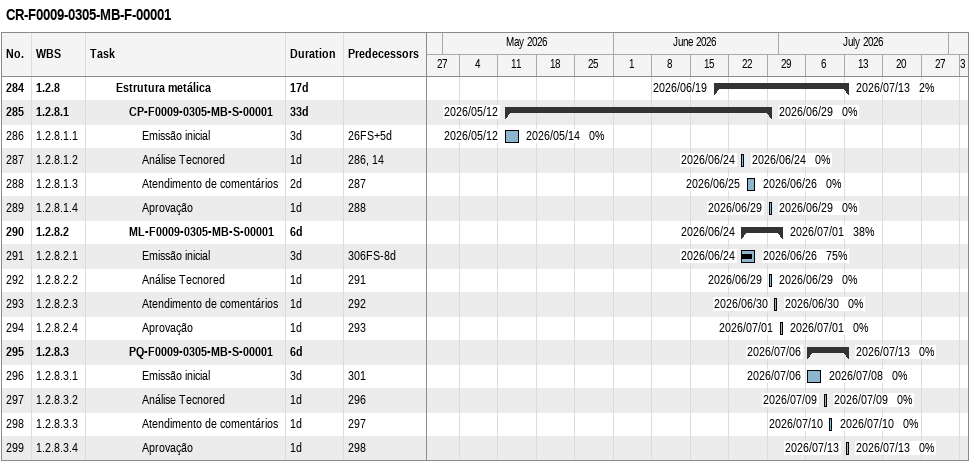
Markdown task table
CR-F0009-0305-MB-F-00001

| ID | WBS | Task | Duration | Start | Finish | Predecessors | % complete |
|---|---|---|---|---|---|---|---|
| 284 | 1.2.8 | **Estrutura metálica** | 17d | 2026-06-19 | 2026-07-13 |  | 2 |
| 285 | 1.2.8.1 | **CP-F0009-0305-MB-S-00001** | 33d | 2026-05-12 | 2026-06-29 |  | 0 |
| 286 | 1.2.8.1.1 | Emissão inicial | 3d | 2026-05-12 | 2026-05-14 | 26FS+5d | 0 |
| 287 | 1.2.8.1.2 | Análise Tecnored | 1d | 2026-06-24 | 2026-06-24 | 286, 14 | 0 |
| 288 | 1.2.8.1.3 | Atendimento de comentários | 2d | 2026-06-25 | 2026-06-26 | 287 | 0 |
| 289 | 1.2.8.1.4 | Aprovação | 1d | 2026-06-29 | 2026-06-29 | 288 | 0 |
| 290 | 1.2.8.2 | **ML-F0009-0305-MB-S-00001** | 6d | 2026-06-24 | 2026-07-01 |  | 38 |
| 291 | 1.2.8.2.1 | Emissão inicial | 3d | 2026-06-24 | 2026-06-26 | 306FS-8d | 75 |
| 292 | 1.2.8.2.2 | Análise Tecnored | 1d | 2026-06-29 | 2026-06-29 | 291 | 0 |
| 293 | 1.2.8.2.3 | Atendimento de comentários | 1d | 2026-06-30 | 2026-06-30 | 292 | 0 |
| 294 | 1.2.8.2.4 | Aprovação | 1d | 2026-07-01 | 2026-07-01 | 293 | 0 |
| 295 | 1.2.8.3 | **PQ-F0009-0305-MB-S-00001** | 6d | 2026-07-06 | 2026-07-13 |  | 0 |
| 296 | 1.2.8.3.1 | Emissão inicial | 3d | 2026-07-06 | 2026-07-08 | 301 | 0 |
| 297 | 1.2.8.3.2 | Análise Tecnored | 1d | 2026-07-09 | 2026-07-09 | 296 | 0 |
| 298 | 1.2.8.3.3 | Atendimento de comentários | 1d | 2026-07-10 | 2026-07-10 | 297 | 0 |
| 299 | 1.2.8.3.4 | Aprovação | 1d | 2026-07-13 | 2026-07-13 | 298 | 0 |
